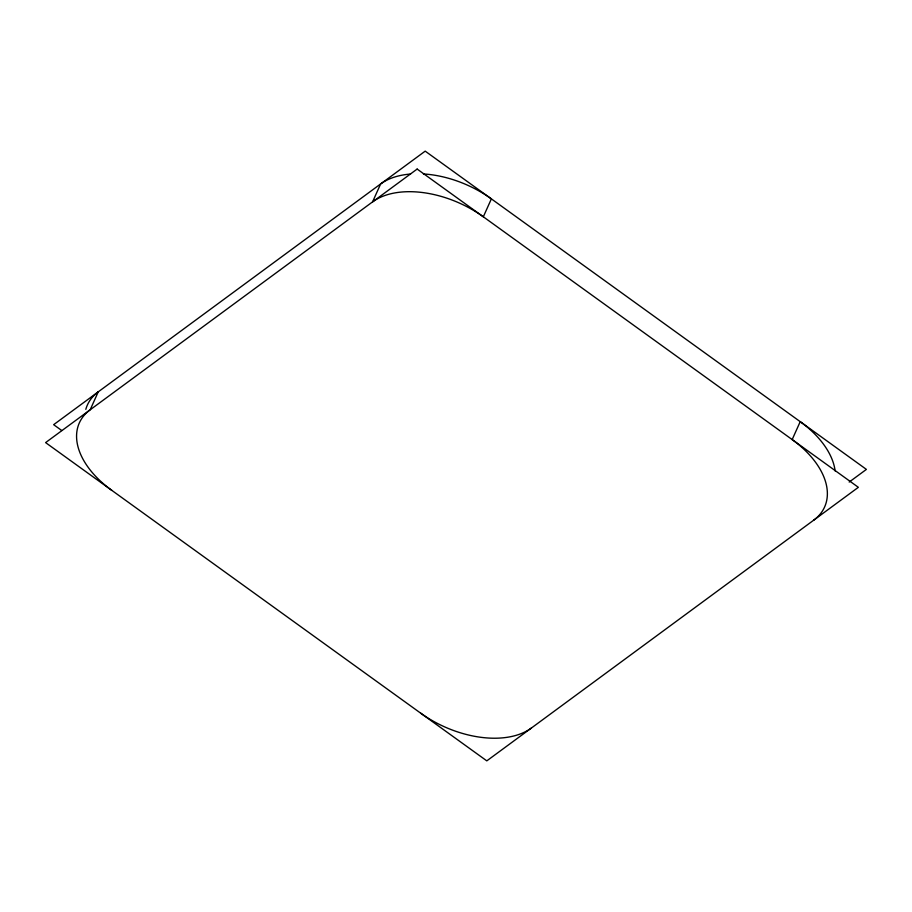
<?xml version="1.0" encoding="UTF-8"?>
<svg xmlns="http://www.w3.org/2000/svg" width="912" height="912" viewBox="0 0 912 912"><rect width="100%" height="100%" fill="white"/><g stroke="black" fill="none" stroke-linecap="round" stroke-linejoin="round"><path stroke-width="1.37" d="M849.197 482.06L866.4 469.395L425.197 151.141L53.648 424.684L61.742 430.51M531.388 728.027A84.44 50.935 24.2 0 1 420.626 713.116M813.766 520.136A84.44 50.935 24.2 0 0 792.163 439.584L800.223 421.663A84.44 50.935 24.2 0 1 835.13 470.934M111.777 490.337A84.44 50.935 24.2 0 1 90.185 409.773L98.234 391.864A84.44 50.935 24.2 0 0 85.819 409.34M410.525 174.044A84.44 50.935 24.2 0 0 380.612 183.973L372.563 201.883A84.44 50.935 24.2 0 1 483.326 216.794L491.374 198.884A84.44 50.935 24.2 0 0 423.419 173.953M417.149 169.062L45.6 442.605L486.803 760.859L858.352 487.316L417.149 169.062"/></g></svg>
